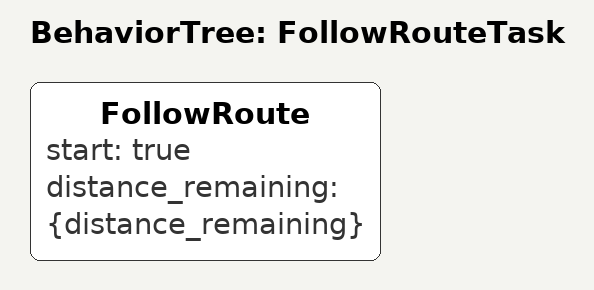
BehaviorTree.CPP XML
<?xml version="1.0" encoding="UTF-8"?>
<root BTCPP_format="4">
  <BehaviorTree ID="FollowRouteTask">
    <FollowRoute
      start="true"
      distance_remaining="{distance_remaining}"/>
  </BehaviorTree>
</root>
